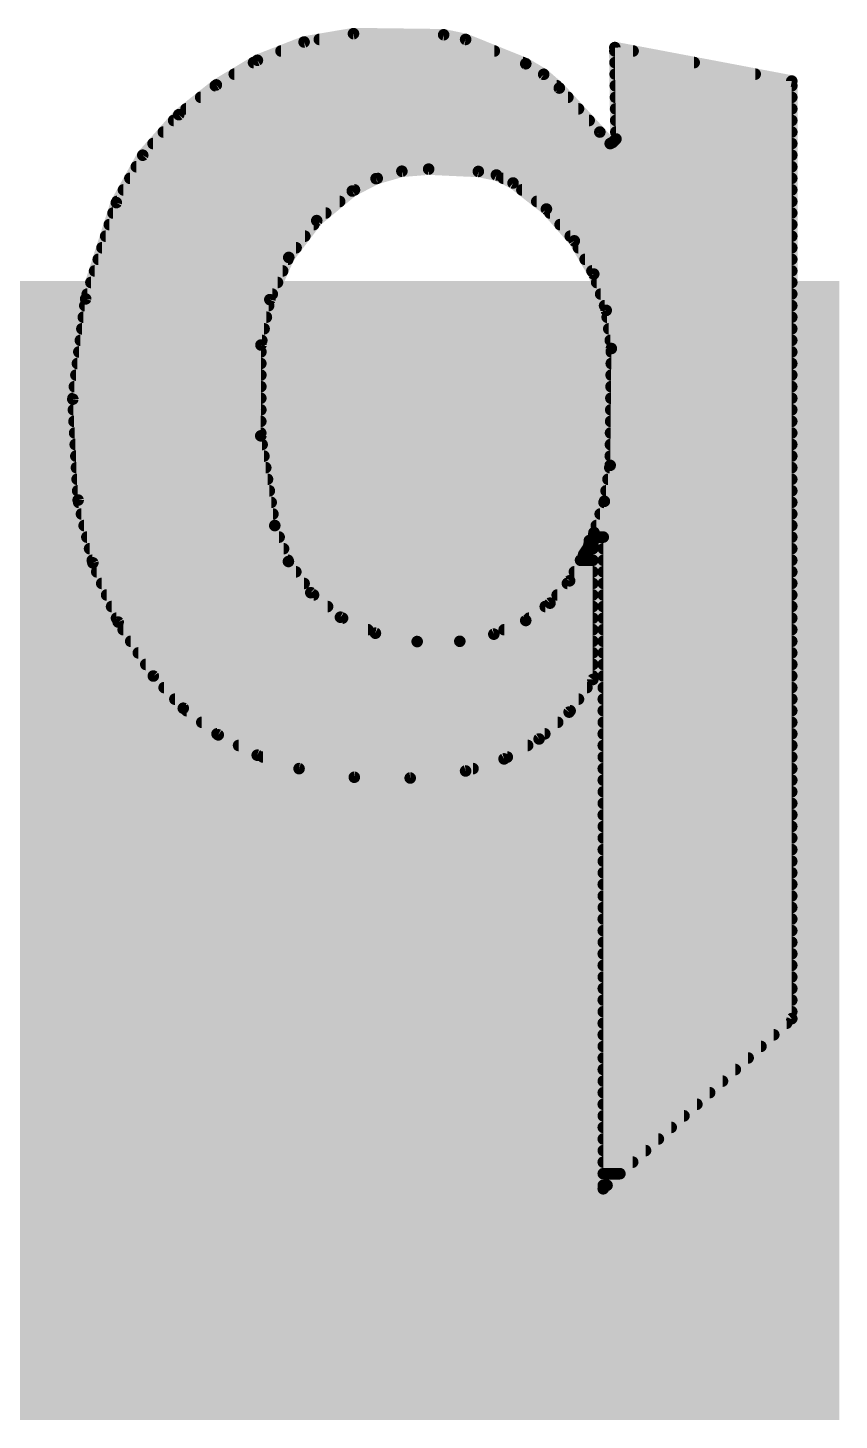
# Model space of a CAD drawing. Extents: x -90 to 26, y -1 to 33.
# Drawn here: x 19.018 to 20.8, y 13.48 to 16.535 of the extents above; entities that cross this region are included whole.
import ezdxf

# ---------------------------------------------------------------- set-up
doc = ezdxf.new("R2010")
doc.units = 0
doc.layers.add('1', color=12, linetype='CONTINUOUS')
doc.layers.add('22', color=40, linetype='CONTINUOUS')

# ---------------------------------------------------------------- blocks, each defined once
blk = doc.blocks.new('RECT')
blk.add_solid([(-0.5, -0.5), (0.5, -0.5), (-0.5, 0.5), (0.5, 0.5)])

msp = doc.modelspace()

# ---------------------------------------------------------------- linework, layer by layer
at = {"layer": '22', "const_width": 0.0254}
for points in [[(19.7333, 16.5227), (19.6248, 16.5043)], [(19.9314, 16.5202), (19.7333, 16.5227)], [(19.9796, 16.51), (19.9314, 16.5202)], [(19.6248, 16.5043), (19.5224, 16.4643)], [(19.6583, 16.51), (19.9796, 16.51)], [(20.1117, 16.4567), (19.9796, 16.51)], [(20.3073, 16.4922), (20.3098, 16.2916)], [(20.6959, 16.4186), (20.3073, 16.4922)], [(19.5224, 16.4643), (19.4322, 16.4102)], [(19.5139, 16.4592), (20.1055, 16.4592)], [(19.5743, 16.4846), (20.0426, 16.4846)], [(20.151, 16.4334), (20.1117, 16.4567)], [(20.3074, 16.4846), (20.3474, 16.4846)], [(20.3077, 16.4592), (20.4815, 16.4592)], [(19.4715, 16.4338), (20.1504, 16.4338)], [(20.1854, 16.4033), (20.151, 16.4334)], [(20.308, 16.4338), (20.6156, 16.4338)], [(19.4322, 16.4102), (19.3497, 16.3449)], [(19.4299, 16.4084), (20.1796, 16.4084)], [(20.2743, 16.3068), (20.1854, 16.4033)], [(20.3083, 16.4084), (20.6959, 16.4084)], [(20.6959, 14.3612), (20.6959, 16.4186)], [(19.3978, 16.383), (20.2041, 16.383)], [(20.3087, 16.383), (20.6959, 16.383)], [(19.3497, 16.3449), (19.2706, 16.2559)], [(19.3657, 16.3576), (20.2275, 16.3576)], [(20.309, 16.3576), (20.6959, 16.3576)], [(19.3158, 16.3068), (20.2743, 16.3068)], [(19.3384, 16.3322), (20.2509, 16.3322)], [(20.2971, 16.2814), (20.2743, 16.3068)], [(20.3093, 16.3322), (20.6959, 16.3322)], [(20.3096, 16.3068), (20.6959, 16.3068)], [(19.2932, 16.2814), (20.2971, 16.2814)], [(20.3022, 16.2839), (20.2971, 16.2814)], [(20.2971, 16.2814), (20.6959, 16.2814)], [(20.3098, 16.2916), (20.3022, 16.2839)], [(19.2706, 16.2559), (19.2126, 16.1519)], [(19.2707, 16.256), (20.6959, 16.256)], [(19.2565, 16.2306), (20.6959, 16.2306)], [(19.783, 16.2045), (19.8397, 16.2208)], [(19.8397, 16.2208), (19.8984, 16.2255)], [(19.8984, 16.2255), (20.0076, 16.2204)], [(20.0076, 16.2204), (20.0473, 16.2125)], [(20.0473, 16.2125), (20.0838, 16.195)], [(19.2423, 16.2052), (19.7855, 16.2052)], [(19.7307, 16.1773), (19.783, 16.2045)], [(20.0625, 16.2052), (20.6959, 16.2052)], [(20.0838, 16.195), (20.157, 16.1378)], [(19.2126, 16.1519), (19.1452, 15.9406)], [(19.214, 16.1544), (19.7031, 16.1544)], [(19.2282, 16.1798), (19.7355, 16.1798)], [(19.6526, 16.1124), (19.7307, 16.1773)], [(20.1033, 16.1798), (20.6959, 16.1798)], [(20.1358, 16.1544), (20.6959, 16.1544)], [(19.2053, 16.129), (19.6725, 16.129)], [(20.157, 16.1378), (20.2184, 16.068)], [(20.1648, 16.129), (20.6959, 16.129)], [(19.1972, 16.1036), (19.6459, 16.1036)], [(19.5912, 16.0316), (19.6526, 16.1124)], [(20.1871, 16.1036), (20.6959, 16.1036)], [(19.1891, 16.0782), (19.6266, 16.0782)], [(20.2094, 16.0782), (20.6959, 16.0782)], [(20.2184, 16.068), (20.261, 15.9952)], [(19.181, 16.0528), (19.6073, 16.0528)], [(19.5496, 15.939), (19.5912, 16.0316)], [(20.2273, 16.0528), (20.6959, 16.0528)], [(19.1648, 16.002), (19.5779, 16.002)], [(19.1729, 16.0274), (19.5893, 16.0274)], [(20.2421, 16.0274), (20.6959, 16.0274)], [(20.257, 16.002), (20.6959, 16.002)], [(19.1567, 15.9766), (19.5665, 15.9766)], [(20.261, 15.9952), (20.2884, 15.9154)], [(20.2674, 15.9766), (20.6959, 15.9766)], [(19.1452, 15.9406), (19.1169, 15.7206)], [(19.1486, 15.9512), (19.5551, 15.9512)], [(19.5301, 15.8394), (19.5496, 15.939)], [(20.2761, 15.9512), (20.6959, 15.9512)], [(19.1433, 15.9258), (19.5471, 15.9258)], [(20.2848, 15.9258), (20.6959, 15.9258)], [(20.2884, 15.9154), (20.2997, 15.8318)], [(19.14, 15.9004), (19.5421, 15.9004)], [(20.2904, 15.9004), (20.6959, 15.9004)], [(19.1335, 15.8496), (19.5321, 15.8496)], [(19.1368, 15.875), (19.5371, 15.875)], [(20.2939, 15.875), (20.6959, 15.875)], [(20.2973, 15.8496), (20.6959, 15.8496)], [(19.1302, 15.8242), (19.5301, 15.8242)], [(19.5298, 15.6401), (19.5301, 15.8394)], [(20.2997, 15.8318), (20.2971, 15.5753)], [(20.2996, 15.8242), (20.6959, 15.8242)], [(19.127, 15.7988), (19.53, 15.7988)], [(20.2994, 15.7988), (20.6959, 15.7988)], [(19.1237, 15.7734), (19.53, 15.7734)], [(20.2991, 15.7734), (20.6959, 15.7734)], [(19.1204, 15.748), (19.5299, 15.748)], [(20.2989, 15.748), (20.6959, 15.748)], [(19.1169, 15.7206), (19.1287, 15.4991)], [(19.1172, 15.7226), (19.5299, 15.7226)], [(19.1182, 15.6972), (19.5299, 15.6972)], [(20.2983, 15.6972), (20.6959, 15.6972)], [(20.2986, 15.7226), (20.6959, 15.7226)], [(19.1195, 15.6718), (19.5298, 15.6718)], [(20.2981, 15.6718), (20.6959, 15.6718)], [(19.1209, 15.6464), (19.5298, 15.6464)], [(19.5605, 15.4432), (19.5298, 15.6401)], [(20.2978, 15.6464), (20.6959, 15.6464)], [(19.1222, 15.621), (19.5328, 15.621)], [(20.2976, 15.621), (20.6959, 15.621)], [(19.1236, 15.5956), (19.5367, 15.5956)], [(19.1249, 15.5702), (19.5407, 15.5702)], [(20.2971, 15.5753), (20.2844, 15.4965)], [(20.2963, 15.5702), (20.6959, 15.5702)], [(20.2973, 15.5956), (20.6959, 15.5956)], [(19.1263, 15.5448), (19.5446, 15.5448)], [(20.2922, 15.5448), (20.6959, 15.5448)], [(19.1276, 15.5194), (19.5486, 15.5194)], [(20.2881, 15.5194), (20.6959, 15.5194)], [(19.1287, 15.4991), (19.161, 15.3615)], [(19.1299, 15.494), (19.5526, 15.494)], [(20.2844, 15.4965), (20.2616, 15.428)], [(20.2836, 15.494), (20.6959, 15.494)], [(19.1359, 15.4686), (19.5565, 15.4686)], [(20.2751, 15.4686), (20.6959, 15.4686)], [(19.1418, 15.4432), (19.5605, 15.4432)], [(19.1478, 15.4178), (19.5701, 15.4178)], [(19.5905, 15.3643), (19.5605, 15.4432)], [(20.2616, 15.428), (20.2611, 15.4243)], [(20.2611, 15.4243), (20.2625, 15.4208)], [(20.2625, 15.4208), (20.2655, 15.4184)], [(20.2655, 15.4184), (20.2692, 15.4178)], [(20.2667, 15.4432), (20.6959, 15.4432)], [(20.2692, 15.4178), (20.2819, 15.4178)], [(20.2692, 15.4178), (20.6959, 15.4178)], [(20.2819, 15.4178), (20.2819, 13.9878)], [(19.1537, 15.3924), (19.5798, 15.3924)], [(20.2438, 15.3873), (20.2387, 15.3797)], [(20.2494, 15.3954), (20.2438, 15.3873)], [(20.2473, 15.3924), (20.259, 15.3924)], [(20.2514, 15.4051), (20.2494, 15.3954)], [(20.259, 15.4026), (20.2514, 15.4102)], [(20.2514, 15.4102), (20.2514, 15.4051)], [(20.259, 15.1054), (20.259, 15.4026)], [(20.2819, 15.3924), (20.6959, 15.3924)], [(19.1597, 15.367), (19.5894, 15.367)], [(19.161, 15.3615), (19.2166, 15.2314)], [(19.6396, 15.2958), (19.5905, 15.3643)], [(20.2387, 15.3797), (20.208, 15.322)], [(20.232, 15.367), (20.259, 15.367)], [(20.2819, 15.367), (20.6959, 15.367)], [(19.1695, 15.3416), (19.6068, 15.3416)], [(20.2185, 15.3416), (20.259, 15.3416)], [(20.2819, 15.3416), (20.6959, 15.3416)], [(19.1804, 15.3162), (19.625, 15.3162)], [(19.7048, 15.2421), (19.6396, 15.2958)], [(20.208, 15.322), (20.1649, 15.2728)], [(20.203, 15.3162), (20.259, 15.3162)], [(20.2819, 15.3162), (20.6959, 15.3162)], [(19.1912, 15.2908), (19.6457, 15.2908)], [(19.2021, 15.2654), (19.6765, 15.2654)], [(20.1649, 15.2728), (20.1117, 15.2349)], [(20.1545, 15.2654), (20.259, 15.2654)], [(20.1807, 15.2908), (20.259, 15.2908)], [(20.2819, 15.2908), (20.6959, 15.2908)], [(20.2819, 15.2654), (20.6959, 15.2654)], [(19.2129, 15.24), (19.7094, 15.24)], [(19.7815, 15.207), (19.7048, 15.2421)], [(20.1117, 15.2349), (20.0416, 15.2049)], [(20.1189, 15.24), (20.259, 15.24)], [(20.2819, 15.24), (20.6959, 15.24)], [(19.2166, 15.2314), (19.2938, 15.113)], [(19.2276, 15.2146), (19.7649, 15.2146)], [(19.8733, 15.1886), (19.7815, 15.207)], [(20.0416, 15.2049), (19.9669, 15.1892)], [(20.0643, 15.2146), (20.259, 15.2146)], [(20.2819, 15.2146), (20.6959, 15.2146)], [(19.2441, 15.1892), (19.8703, 15.1892)], [(19.9669, 15.1892), (19.8733, 15.1886)], [(19.9669, 15.1892), (20.259, 15.1892)], [(20.2819, 15.1892), (20.6959, 15.1892)], [(19.2607, 15.1638), (20.259, 15.1638)], [(20.2819, 15.1638), (20.6959, 15.1638)], [(19.2772, 15.1384), (20.259, 15.1384)], [(19.2938, 15.113), (19.3596, 15.0423)], [(19.2938, 15.113), (20.259, 15.113)], [(20.2819, 15.1384), (20.6959, 15.1384)], [(20.2819, 15.113), (20.6959, 15.113)], [(19.3174, 15.0876), (20.2461, 15.0876)], [(20.207, 15.0338), (20.259, 15.1054)], [(20.2819, 15.0876), (20.6959, 15.0876)], [(19.3411, 15.0622), (20.2276, 15.0622)], [(20.2819, 15.0622), (20.6959, 15.0622)], [(19.3596, 15.0423), (19.4364, 14.9839)], [(19.3669, 15.0368), (20.2092, 15.0368)], [(20.141, 14.9748), (20.207, 15.0338)], [(20.2819, 15.0368), (20.6959, 15.0368)], [(19.4002, 15.0114), (20.1819, 15.0114)], [(20.2819, 15.0114), (20.6959, 15.0114)], [(19.4336, 14.986), (20.1535, 14.986)], [(19.4364, 14.9839), (19.522, 14.9393)], [(19.481, 14.9606), (20.1159, 14.9606)], [(20.0641, 14.9311), (20.141, 14.9748)], [(20.2819, 14.986), (20.6959, 14.986)], [(20.2819, 14.9606), (20.6959, 14.9606)], [(19.522, 14.9393), (19.6139, 14.9098)], [(19.5346, 14.9352), (20.0712, 14.9352)], [(19.9796, 14.9047), (20.0641, 14.9311)], [(20.2819, 14.9352), (20.6959, 14.9352)], [(19.6139, 14.9098), (19.7352, 14.8909)], [(19.6139, 14.9098), (19.9959, 14.9098)], [(19.8579, 14.8892), (19.9796, 14.9047)], [(20.2819, 14.9098), (20.6959, 14.9098)], [(19.7352, 14.8909), (19.8579, 14.8892)], [(20.2819, 14.8844), (20.6959, 14.8844)], [(20.2819, 14.859), (20.6959, 14.859)], [(20.2819, 14.8336), (20.6959, 14.8336)], [(20.2819, 14.8082), (20.6959, 14.8082)], [(20.2819, 14.7828), (20.6959, 14.7828)], [(20.2819, 14.7574), (20.6959, 14.7574)], [(20.2819, 14.732), (20.6959, 14.732)], [(20.2819, 14.7066), (20.6959, 14.7066)], [(20.2819, 14.6812), (20.6959, 14.6812)], [(20.2819, 14.6558), (20.6959, 14.6558)], [(20.2819, 14.6304), (20.6959, 14.6304)], [(20.2819, 14.605), (20.6959, 14.605)], [(20.2819, 14.5796), (20.6959, 14.5796)], [(20.2819, 14.5542), (20.6959, 14.5542)], [(20.2819, 14.5288), (20.6959, 14.5288)], [(20.2819, 14.5034), (20.6959, 14.5034)], [(20.2819, 14.478), (20.6959, 14.478)], [(20.2819, 14.4526), (20.6959, 14.4526)], [(20.2819, 14.4272), (20.6959, 14.4272)], [(20.2819, 14.4018), (20.6959, 14.4018)], [(20.2819, 14.3764), (20.6959, 14.3764)], [(20.2819, 13.9878), (20.6959, 14.3612)], [(20.2819, 14.351), (20.6846, 14.351)], [(20.2819, 14.3256), (20.6564, 14.3256)], [(20.2819, 14.3002), (20.6283, 14.3002)], [(20.2819, 14.2748), (20.6001, 14.2748)], [(20.2819, 14.2494), (20.5719, 14.2494)], [(20.2819, 14.224), (20.5438, 14.224)], [(20.2819, 14.1986), (20.5156, 14.1986)], [(20.2819, 14.1732), (20.4875, 14.1732)], [(20.2819, 14.1478), (20.4593, 14.1478)], [(20.2819, 14.1224), (20.4311, 14.1224)], [(20.2819, 14.097), (20.403, 14.097)], [(20.2819, 14.0716), (20.3748, 14.0716)], [(20.2819, 14.0462), (20.3466, 14.0462)], [(20.2819, 14.0208), (20.3185, 14.0208)], [(20.2819, 13.9954), (20.2903, 13.9954)]]:
    msp.add_lwpolyline(points, dxfattribs=at)
at = {"layer": '22', "const_width": 0.0127}
for points in [[(19.7334, 16.529, 1), (19.7332, 16.5164)], [(19.7344, 16.5164, 1), (19.7322, 16.529)], [(19.9327, 16.5264, 1), (19.9301, 16.514)], [(19.9313, 16.5139, 1), (19.9315, 16.5265)], [(19.6238, 16.5106, 1), (19.6259, 16.4981)], [(19.6272, 16.4984, 1), (19.6225, 16.5103)], [(19.6583, 16.5164, 1), (19.6583, 16.5037)], [(19.982, 16.5159, 1), (19.9772, 16.5041)], [(19.9783, 16.5038, 1), (19.9809, 16.5162)], [(19.9796, 16.5037, 1), (19.9796, 16.5164)], [(20.3136, 16.4923, 1), (20.301, 16.4921)], [(20.3085, 16.4984, 1), (20.3061, 16.486)], [(19.5139, 16.4656, 1), (19.5139, 16.4528)], [(19.5201, 16.4702, 1), (19.5247, 16.4584)], [(19.5257, 16.4589, 1), (19.5191, 16.4697)], [(19.5743, 16.491, 1), (19.5743, 16.4782)], [(20.0426, 16.4782, 1), (20.0426, 16.491)], [(20.1149, 16.4622, 1), (20.1085, 16.4512)], [(20.1055, 16.4528, 1), (20.1055, 16.4656)], [(20.1093, 16.4508, 1), (20.1141, 16.4626)], [(20.3074, 16.491, 1), (20.3074, 16.4782)], [(20.3077, 16.4656, 1), (20.3077, 16.4528)], [(20.3474, 16.4782, 1), (20.3474, 16.491)], [(20.4815, 16.4528, 1), (20.4815, 16.4656)], [(19.4715, 16.4402, 1), (19.4715, 16.4275)], [(20.1552, 16.4382, 1), (20.1469, 16.4287)], [(20.1478, 16.428, 1), (20.1543, 16.4389)], [(20.1504, 16.4275, 1), (20.1504, 16.4402)], [(20.308, 16.4402, 1), (20.308, 16.4275)], [(20.6156, 16.4275, 1), (20.6156, 16.4402)], [(19.4299, 16.4148, 1), (19.4299, 16.402)], [(19.4289, 16.4157, 1), (19.4354, 16.4048)], [(19.4361, 16.4052, 1), (19.4282, 16.4152)], [(20.1901, 16.4076, 1), (20.1807, 16.399)], [(20.1796, 16.402, 1), (20.1796, 16.4148)], [(20.1812, 16.3985, 1), (20.1896, 16.4081)], [(20.3083, 16.4148, 1), (20.3083, 16.402)], [(20.7023, 16.4186, 1), (20.6896, 16.4186)], [(20.6947, 16.4124, 1), (20.6971, 16.4248)], [(20.6959, 16.402, 1), (20.6959, 16.4148)], [(19.3978, 16.3894, 1), (19.3978, 16.3766)], [(20.2041, 16.3766, 1), (20.2041, 16.3894)], [(20.3087, 16.3894, 1), (20.3087, 16.3766)], [(20.6959, 16.3766, 1), (20.6959, 16.3894)], [(19.3458, 16.3499, 1), (19.3536, 16.3399)], [(19.3544, 16.3407, 1), (19.345, 16.3491)], [(19.3657, 16.364, 1), (19.3657, 16.3513)], [(20.2275, 16.3513, 1), (20.2275, 16.364)], [(20.309, 16.364, 1), (20.309, 16.3513)], [(20.6959, 16.3513, 1), (20.6959, 16.364)], [(19.3158, 16.3132, 1), (19.3158, 16.3004)], [(19.3384, 16.3386, 1), (19.3384, 16.3258)], [(20.2509, 16.3258, 1), (20.2509, 16.3386)], [(20.279, 16.311, 1), (20.2696, 16.3026)], [(20.2696, 16.3025, 1), (20.279, 16.3111)], [(20.2743, 16.3004, 1), (20.2743, 16.3132)], [(20.3093, 16.3386, 1), (20.3093, 16.3258)], [(20.3096, 16.3132, 1), (20.3096, 16.3004)], [(20.6959, 16.3258, 1), (20.6959, 16.3386)], [(20.6959, 16.3004, 1), (20.6959, 16.3132)], [(19.2932, 16.2878, 1), (19.2932, 16.2751)], [(20.2971, 16.2878, 1), (20.2971, 16.2751)], [(20.2943, 16.2871, 1), (20.2999, 16.2757)], [(20.2924, 16.2772, 1), (20.3018, 16.2856)], [(20.2977, 16.2884, 1), (20.3067, 16.2794)], [(20.2971, 16.2751, 1), (20.2971, 16.2878)], [(20.305, 16.2782, 1), (20.2994, 16.2896)], [(20.3035, 16.2915, 1), (20.3161, 16.2917)], [(20.3143, 16.2871, 1), (20.3053, 16.2961)], [(20.6959, 16.2751, 1), (20.6959, 16.2878)], [(19.2658, 16.2601, 1), (19.2753, 16.2517)], [(19.2707, 16.2624, 1), (19.2707, 16.2496)], [(19.2761, 16.2528, 1), (19.265, 16.259)], [(20.6959, 16.2496, 1), (20.6959, 16.2624)], [(19.2565, 16.237, 1), (19.2565, 16.2242)], [(19.8391, 16.2271, 1), (19.8402, 16.2144)], [(19.8414, 16.2147, 1), (19.8379, 16.2269)], [(19.8987, 16.2318, 1), (19.8981, 16.2192)], [(19.8989, 16.2192, 1), (19.8979, 16.2318)], [(20.0088, 16.2266, 1), (20.0064, 16.2142)], [(20.0073, 16.2141, 1), (20.0079, 16.2267)], [(20.05, 16.2182, 1), (20.0445, 16.2067)], [(20.046, 16.2062, 1), (20.0485, 16.2187)], [(20.6959, 16.2242, 1), (20.6959, 16.237)], [(19.2423, 16.2116, 1), (19.2423, 16.1989)], [(19.7812, 16.2106, 1), (19.7848, 16.1984)], [(19.7859, 16.1988, 1), (19.7801, 16.2101)], [(19.7855, 16.1989, 1), (19.7855, 16.2116)], [(20.0625, 16.2116, 1), (20.0625, 16.1989)], [(20.0877, 16.2, 1), (20.0799, 16.19)], [(20.0811, 16.1893, 1), (20.0865, 16.2007)], [(20.6959, 16.1989, 1), (20.6959, 16.2116)], [(19.2186, 16.15, 1), (19.2066, 16.1538)], [(19.214, 16.1608, 1), (19.214, 16.1481)], [(19.2282, 16.1862, 1), (19.2282, 16.1734)], [(19.7031, 16.1481, 1), (19.7031, 16.1608)], [(19.7278, 16.1829, 1), (19.7336, 16.1717)], [(19.7348, 16.1724, 1), (19.7266, 16.1822)], [(19.7355, 16.1734, 1), (19.7355, 16.1862)], [(20.1033, 16.1862, 1), (20.1033, 16.1734)], [(20.1358, 16.1608, 1), (20.1358, 16.1481)], [(20.6959, 16.1734, 1), (20.6959, 16.1862)], [(20.6959, 16.1481, 1), (20.6959, 16.1608)], [(19.2053, 16.1354, 1), (19.2053, 16.1227)], [(19.2071, 16.155, 1), (19.2181, 16.1488)], [(19.6725, 16.1227, 1), (19.6725, 16.1354)], [(20.1618, 16.142, 1), (20.1523, 16.1336)], [(20.1531, 16.1328, 1), (20.161, 16.1428)], [(20.1648, 16.1354, 1), (20.1648, 16.1227)], [(20.6959, 16.1227, 1), (20.6959, 16.1354)], [(19.1972, 16.11, 1), (19.1972, 16.0972)], [(19.6459, 16.0972, 1), (19.6459, 16.11)], [(19.6486, 16.1173, 1), (19.6567, 16.1076)], [(19.6577, 16.1086, 1), (19.6476, 16.1163)], [(20.1871, 16.11, 1), (20.1871, 16.0972)], [(20.6959, 16.0972, 1), (20.6959, 16.11)], [(19.1891, 16.0846, 1), (19.1891, 16.0719)], [(19.6266, 16.0719, 1), (19.6266, 16.0846)], [(20.2094, 16.0846, 1), (20.2094, 16.0719)], [(20.2239, 16.0712, 1), (20.2129, 16.0648)], [(20.2136, 16.0638, 1), (20.2232, 16.0722)], [(20.6959, 16.0719, 1), (20.6959, 16.0846)], [(19.181, 16.0592, 1), (19.181, 16.0465)], [(19.5861, 16.0355, 1), (19.5963, 16.0278)], [(19.597, 16.029, 1), (19.5854, 16.0342)], [(19.6073, 16.0465, 1), (19.6073, 16.0592)], [(20.2273, 16.0592, 1), (20.2273, 16.0465)], [(20.6959, 16.0465, 1), (20.6959, 16.0592)], [(19.1648, 16.0084, 1), (19.1648, 15.9957)], [(19.1729, 16.0338, 1), (19.1729, 16.021)], [(19.5779, 15.9957, 1), (19.5779, 16.0084)], [(19.5893, 16.021, 1), (19.5893, 16.0338)], [(20.2421, 16.0338, 1), (20.2421, 16.021)], [(20.257, 16.0084, 1), (20.257, 15.9957)], [(20.6959, 16.021, 1), (20.6959, 16.0338)], [(20.6959, 15.9957, 1), (20.6959, 16.0084)], [(19.1567, 15.983, 1), (19.1567, 15.9703)], [(19.5665, 15.9703, 1), (19.5665, 15.983)], [(20.267, 15.9972, 1), (20.255, 15.9931)], [(20.2555, 15.992, 1), (20.2665, 15.9984)], [(20.2674, 15.983, 1), (20.2674, 15.9703)], [(20.6959, 15.9703, 1), (20.6959, 15.983)], [(19.1515, 15.9398, 1), (19.1389, 15.9414)], [(19.1486, 15.9575, 1), (19.1486, 15.9449)], [(19.5559, 15.9378, 1), (19.5434, 15.9402)], [(19.5551, 15.9449, 1), (19.5551, 15.9575)], [(20.2761, 15.9575, 1), (20.2761, 15.9449)], [(20.6959, 15.9449, 1), (20.6959, 15.9575)], [(19.1433, 15.9322, 1), (19.1433, 15.9195)], [(19.1391, 15.9425, 1), (19.1512, 15.9387)], [(19.5439, 15.9416, 1), (19.5554, 15.9364)], [(19.5471, 15.9195, 1), (19.5471, 15.9322)], [(20.2848, 15.9322, 1), (20.2848, 15.9195)], [(20.2947, 15.9163, 1), (20.2821, 15.9146)], [(20.2824, 15.9133, 1), (20.2944, 15.9175)], [(20.6959, 15.9195, 1), (20.6959, 15.9322)], [(19.14, 15.9068, 1), (19.14, 15.8941)], [(19.5421, 15.8941, 1), (19.5421, 15.9068)], [(20.2904, 15.9068, 1), (20.2904, 15.8941)], [(20.6959, 15.8941, 1), (20.6959, 15.9068)], [(19.1335, 15.8559, 1), (19.1335, 15.8433)], [(19.1368, 15.8813, 1), (19.1368, 15.8687)], [(19.5321, 15.8433, 1), (19.5321, 15.8559)], [(19.5371, 15.8687, 1), (19.5371, 15.8813)], [(20.2939, 15.8813, 1), (20.2939, 15.8687)], [(20.2973, 15.8559, 1), (20.2973, 15.8433)], [(20.6959, 15.8687, 1), (20.6959, 15.8813)], [(20.6959, 15.8433, 1), (20.6959, 15.8559)], [(19.1302, 15.8306, 1), (19.1302, 15.8179)], [(19.5239, 15.8406, 1), (19.5363, 15.8382)], [(19.5364, 15.8394, 1), (19.5238, 15.8394)], [(19.5301, 15.8179, 1), (19.5301, 15.8306)], [(20.2996, 15.8306, 1), (20.2996, 15.8179)], [(20.306, 15.8317, 1), (20.2934, 15.8319)], [(20.2934, 15.831, 1), (20.306, 15.8326)], [(20.6959, 15.8179, 1), (20.6959, 15.8306)], [(19.127, 15.8051, 1), (19.127, 15.7925)], [(19.53, 15.7925, 1), (19.53, 15.8051)], [(20.2994, 15.8051, 1), (20.2994, 15.7925)], [(20.6959, 15.7925, 1), (20.6959, 15.8051)], [(19.1237, 15.7797, 1), (19.1237, 15.7671)], [(19.53, 15.7671, 1), (19.53, 15.7797)], [(20.2991, 15.7797, 1), (20.2991, 15.7671)], [(20.6959, 15.7671, 1), (20.6959, 15.7797)], [(19.1204, 15.7544, 1), (19.1204, 15.7417)], [(19.5299, 15.7417, 1), (19.5299, 15.7544)], [(20.2989, 15.7544, 1), (20.2989, 15.7417)], [(20.6959, 15.7417, 1), (20.6959, 15.7544)], [(19.1233, 15.7209, 1), (19.1106, 15.7203)], [(19.1106, 15.7214, 1), (19.1232, 15.7198)], [(19.1172, 15.7289, 1), (19.1172, 15.7163)], [(19.1182, 15.7035, 1), (19.1182, 15.6909)], [(19.5299, 15.7163, 1), (19.5299, 15.7289)], [(19.5299, 15.6909, 1), (19.5299, 15.7035)], [(20.2983, 15.7035, 1), (20.2983, 15.6909)], [(20.2986, 15.7289, 1), (20.2986, 15.7163)], [(20.6959, 15.7163, 1), (20.6959, 15.7289)], [(20.6959, 15.6909, 1), (20.6959, 15.7035)], [(19.1195, 15.6782, 1), (19.1195, 15.6655)], [(19.5298, 15.6655, 1), (19.5298, 15.6782)], [(20.2981, 15.6782, 1), (20.2981, 15.6655)], [(20.6959, 15.6655, 1), (20.6959, 15.6782)], [(19.1209, 15.6527, 1), (19.1209, 15.6401)], [(19.5234, 15.6401, 1), (19.5361, 15.6401)], [(19.536, 15.6411, 1), (19.5235, 15.6391)], [(19.5298, 15.6401, 1), (19.5298, 15.6527)], [(20.2978, 15.6527, 1), (20.2978, 15.6401)], [(20.6959, 15.6401, 1), (20.6959, 15.6527)], [(19.1222, 15.6273, 1), (19.1222, 15.6147)], [(19.5328, 15.6147, 1), (19.5328, 15.6273)], [(20.2976, 15.6273, 1), (20.2976, 15.6147)], [(20.6959, 15.6147, 1), (20.6959, 15.6273)], [(19.1236, 15.602, 1), (19.1236, 15.5893)], [(19.1249, 15.5766, 1), (19.1249, 15.5639)], [(19.5367, 15.5893, 1), (19.5367, 15.602)], [(19.5407, 15.5639, 1), (19.5407, 15.5766)], [(20.2963, 15.5766, 1), (20.2963, 15.5639)], [(20.3034, 15.5743, 1), (20.2908, 15.5763)], [(20.2973, 15.602, 1), (20.2973, 15.5893)], [(20.6959, 15.5893, 1), (20.6959, 15.602)], [(20.6959, 15.5639, 1), (20.6959, 15.5766)], [(19.1263, 15.5511, 1), (19.1263, 15.5385)], [(19.5446, 15.5385, 1), (19.5446, 15.5511)], [(20.2922, 15.5511, 1), (20.2922, 15.5385)], [(20.2908, 15.5754, 1), (20.3034, 15.5752)], [(20.6959, 15.5385, 1), (20.6959, 15.5511)], [(19.1276, 15.5258, 1), (19.1276, 15.5131)], [(19.5486, 15.5131, 1), (19.5486, 15.5258)], [(20.2881, 15.5258, 1), (20.2881, 15.5131)], [(20.6959, 15.5131, 1), (20.6959, 15.5258)], [(19.1349, 15.5006, 1), (19.1225, 15.4976)], [(19.1224, 15.4988, 1), (19.135, 15.4994)], [(19.1299, 15.5004, 1), (19.1299, 15.4877)], [(19.5526, 15.4877, 1), (19.5526, 15.5004)], [(20.2836, 15.5004, 1), (20.2836, 15.4877)], [(20.2781, 15.4975, 1), (20.2907, 15.4955)], [(20.2904, 15.4945, 1), (20.2784, 15.4985)], [(20.6959, 15.4877, 1), (20.6959, 15.5004)], [(19.1359, 15.4749, 1), (19.1359, 15.4623)], [(19.5565, 15.4623, 1), (19.5565, 15.4749)], [(20.2751, 15.4749, 1), (20.2751, 15.4623)], [(20.6959, 15.4623, 1), (20.6959, 15.4749)], [(19.1418, 15.4496, 1), (19.1418, 15.4369)], [(19.1478, 15.4242, 1), (19.1478, 15.4115)], [(19.5664, 15.4455, 1), (19.5546, 15.4409)], [(19.5542, 15.4422, 1), (19.5668, 15.4442)], [(19.5605, 15.4369, 1), (19.5605, 15.4496)], [(19.5701, 15.4115, 1), (19.5701, 15.4242)], [(20.267, 15.4266, 1), (20.2552, 15.4219)], [(20.2548, 15.4251, 1), (20.2674, 15.4234)], [(20.2679, 15.4272, 1), (20.2553, 15.4288)], [(20.2556, 15.43, 1), (20.2676, 15.426)], [(20.2665, 15.4257, 1), (20.2586, 15.4158)], [(20.2665, 15.4247, 1), (20.2645, 15.4121)], [(20.2667, 15.4496, 1), (20.2667, 15.4369)], [(20.2692, 15.4242, 1), (20.2692, 15.4115)], [(20.2692, 15.4242, 1), (20.2692, 15.4115)], [(20.2682, 15.4115, 1), (20.2702, 15.4241)], [(20.2883, 15.4178, 1), (20.2755, 15.4178)], [(20.2819, 15.4115, 1), (20.2819, 15.4242)], [(20.6959, 15.4369, 1), (20.6959, 15.4496)], [(20.6959, 15.4115, 1), (20.6959, 15.4242)], [(19.1537, 15.3987, 1), (19.1537, 15.3861)], [(19.5798, 15.3861, 1), (19.5798, 15.3987)], [(20.2491, 15.3838, 1), (20.2385, 15.3908)], [(20.2473, 15.3987, 1), (20.2473, 15.3861)], [(20.2432, 15.3967, 1), (20.2556, 15.3942)], [(20.2546, 15.3918, 1), (20.2442, 15.399)], [(20.2578, 15.4102, 1), (20.245, 15.4102)], [(20.245, 15.4051, 1), (20.2578, 15.4051)], [(20.2559, 15.4147, 1), (20.2469, 15.4057)], [(20.2576, 15.4038, 1), (20.2452, 15.4064)], [(20.2654, 15.4026, 1), (20.2526, 15.4026)], [(20.2545, 15.3981, 1), (20.2635, 15.4071)], [(20.2566, 15.4184, 1), (20.2684, 15.4231)], [(20.259, 15.3861, 1), (20.259, 15.3987)], [(20.2615, 15.4134, 1), (20.2694, 15.4234)], [(20.2819, 15.3987, 1), (20.2819, 15.3861)], [(20.6959, 15.3861, 1), (20.6959, 15.3987)], [(19.1597, 15.3734, 1), (19.1597, 15.3607)], [(19.1668, 15.3639, 1), (19.1552, 15.359)], [(19.1548, 15.36, 1), (19.1672, 15.3629)], [(19.5956, 15.368, 1), (19.5853, 15.3606)], [(19.5845, 15.3621, 1), (19.5964, 15.3666)], [(19.5894, 15.3607, 1), (19.5894, 15.3734)], [(20.232, 15.3734, 1), (20.232, 15.3607)], [(20.2334, 15.3832, 1), (20.244, 15.3762)], [(20.2443, 15.3767, 1), (20.2331, 15.3827)], [(20.2386, 15.3909, 1), (20.249, 15.3837)], [(20.259, 15.3607, 1), (20.259, 15.3734)], [(20.2819, 15.3734, 1), (20.2819, 15.3607)], [(20.6959, 15.3607, 1), (20.6959, 15.3734)], [(19.1695, 15.348, 1), (19.1695, 15.3353)], [(19.6068, 15.3353, 1), (19.6068, 15.348)], [(20.2185, 15.348, 1), (20.2185, 15.3353)], [(20.259, 15.3353, 1), (20.259, 15.348)], [(20.2819, 15.348, 1), (20.2819, 15.3353)], [(20.6959, 15.3353, 1), (20.6959, 15.348)], [(19.1804, 15.3225, 1), (19.1804, 15.3099)], [(19.625, 15.3099, 1), (19.625, 15.3225)], [(19.6437, 15.3007, 1), (19.6356, 15.2909)], [(20.203, 15.3225, 1), (20.203, 15.3099)], [(20.2024, 15.325, 1), (20.2136, 15.319)], [(20.2128, 15.3178, 1), (20.2033, 15.3262)], [(20.259, 15.3099, 1), (20.259, 15.3225)], [(20.2819, 15.3225, 1), (20.2819, 15.3099)], [(20.6959, 15.3099, 1), (20.6959, 15.3225)], [(19.1912, 15.2972, 1), (19.1912, 15.2845)], [(19.2021, 15.2718, 1), (19.2021, 15.2591)], [(19.6345, 15.2921, 1), (19.6448, 15.2995)], [(19.6457, 15.2845, 1), (19.6457, 15.2972)], [(19.6765, 15.2591, 1), (19.6765, 15.2718)], [(20.1545, 15.2718, 1), (20.1545, 15.2591)], [(20.1602, 15.277, 1), (20.1697, 15.2687)], [(20.1686, 15.2677, 1), (20.1612, 15.278)], [(20.1807, 15.2972, 1), (20.1807, 15.2845)], [(20.259, 15.2845, 1), (20.259, 15.2972)], [(20.259, 15.2591, 1), (20.259, 15.2718)], [(20.2819, 15.2972, 1), (20.2819, 15.2845)], [(20.2819, 15.2718, 1), (20.2819, 15.2591)], [(20.6959, 15.2845, 1), (20.6959, 15.2972)], [(20.6959, 15.2591, 1), (20.6959, 15.2718)], [(19.2129, 15.2463, 1), (19.2129, 15.2337)], [(19.7074, 15.2479, 1), (19.7021, 15.2363)], [(19.7007, 15.2372, 1), (19.7088, 15.247)], [(19.7094, 15.2337, 1), (19.7094, 15.2463)], [(20.1142, 15.2291, 1), (20.1092, 15.2407)], [(20.1189, 15.2463, 1), (20.1189, 15.2337)], [(20.259, 15.2337, 1), (20.259, 15.2463)], [(20.2819, 15.2463, 1), (20.2819, 15.2337)], [(20.6959, 15.2337, 1), (20.6959, 15.2463)], [(19.2219, 15.2349, 1), (19.2113, 15.228)], [(19.2108, 15.229, 1), (19.2224, 15.2339)], [(19.2276, 15.221, 1), (19.2276, 15.2083)], [(19.7649, 15.2083, 1), (19.7649, 15.221)], [(19.7827, 15.2132, 1), (19.7803, 15.2008)], [(19.7789, 15.2012, 1), (19.7841, 15.2128)], [(20.0391, 15.2107, 1), (20.0441, 15.199)], [(20.0429, 15.1987, 1), (20.0403, 15.2111)], [(20.0643, 15.221, 1), (20.0643, 15.2083)], [(20.108, 15.2401, 1), (20.1154, 15.2297)], [(20.259, 15.2083, 1), (20.259, 15.221)], [(20.2819, 15.221, 1), (20.2819, 15.2083)], [(20.6959, 15.2083, 1), (20.6959, 15.221)], [(19.2441, 15.1956, 1), (19.2441, 15.1829)], [(19.8732, 15.195, 1), (19.8733, 15.1823)], [(19.8703, 15.1829, 1), (19.8703, 15.1956)], [(19.872, 15.1824, 1), (19.8745, 15.1948)], [(19.9669, 15.1956, 1), (19.9669, 15.1829)], [(19.9656, 15.1954, 1), (19.9682, 15.183)], [(19.9669, 15.1829, 1), (19.9669, 15.1955)], [(20.259, 15.1829, 1), (20.259, 15.1956)], [(20.2819, 15.1956, 1), (20.2819, 15.1829)], [(20.6959, 15.1829, 1), (20.6959, 15.1956)], [(19.2607, 15.1701, 1), (19.2607, 15.1575)], [(20.259, 15.1575, 1), (20.259, 15.1701)], [(20.2819, 15.1701, 1), (20.2819, 15.1575)], [(20.6959, 15.1575, 1), (20.6959, 15.1701)], [(19.2772, 15.1448, 1), (19.2772, 15.1321)], [(19.2938, 15.1194, 1), (19.2938, 15.1067)], [(19.2984, 15.1173, 1), (19.2892, 15.1087)], [(20.259, 15.1321, 1), (20.259, 15.1448)], [(20.259, 15.1067, 1), (20.259, 15.1194)], [(20.2819, 15.1448, 1), (20.2819, 15.1321)], [(20.2819, 15.1194, 1), (20.2819, 15.1067)], [(20.6959, 15.1321, 1), (20.6959, 15.1448)], [(20.6959, 15.1067, 1), (20.6959, 15.1194)], [(19.2885, 15.1095, 1), (19.2991, 15.1165)], [(19.3174, 15.0939, 1), (19.3174, 15.0813)], [(20.2461, 15.0813, 1), (20.2461, 15.0939)], [(20.2526, 15.1054, 1), (20.2654, 15.1054)], [(20.2641, 15.1017, 1), (20.2539, 15.1091)], [(20.2819, 15.0939, 1), (20.2819, 15.0813)], [(20.6959, 15.0813, 1), (20.6959, 15.0939)], [(19.3411, 15.0686, 1), (19.3411, 15.0559)], [(20.2276, 15.0559, 1), (20.2276, 15.0686)], [(20.2819, 15.0686, 1), (20.2819, 15.0559)], [(20.6959, 15.0559, 1), (20.6959, 15.0686)], [(19.3634, 15.0474, 1), (19.3557, 15.0373)], [(19.3549, 15.038, 1), (19.3642, 15.0467)], [(19.3669, 15.0432, 1), (19.3669, 15.0305)], [(20.2018, 15.0375, 1), (20.2121, 15.0301)], [(20.2112, 15.0291, 1), (20.2027, 15.0385)], [(20.2092, 15.0305, 1), (20.2092, 15.0432)], [(20.2819, 15.0432, 1), (20.2819, 15.0305)], [(20.6959, 15.0305, 1), (20.6959, 15.0432)], [(19.4002, 15.0177, 1), (19.4002, 15.0051)], [(20.1819, 15.0051, 1), (20.1819, 15.0177)], [(20.2819, 15.0177, 1), (20.2819, 15.0051)], [(20.6959, 15.0051, 1), (20.6959, 15.0177)], [(19.4336, 14.9924, 1), (19.4336, 14.9797)], [(19.4393, 14.9895, 1), (19.4334, 14.9782)], [(19.4325, 14.9788, 1), (19.4402, 14.9889)], [(19.481, 14.967, 1), (19.481, 14.9543)], [(20.1159, 14.9543, 1), (20.1159, 14.967)], [(20.1368, 14.9796, 1), (20.1452, 14.9701)], [(20.1441, 14.9693, 1), (20.1379, 14.9804)], [(20.1535, 14.9797, 1), (20.1535, 14.9924)], [(20.2819, 14.9924, 1), (20.2819, 14.9797)], [(20.2819, 14.967, 1), (20.2819, 14.9543)], [(20.6959, 14.9797, 1), (20.6959, 14.9924)], [(20.6959, 14.9543, 1), (20.6959, 14.967)], [(19.5239, 14.9453, 1), (19.52, 14.9332)], [(19.519, 14.9336, 1), (19.5249, 14.9449)], [(19.5346, 14.9415, 1), (19.5346, 14.9289)], [(20.0609, 14.9367, 1), (20.0672, 14.9256)], [(20.0659, 14.9251, 1), (20.0622, 14.9372)], [(20.0712, 14.9289, 1), (20.0712, 14.9415)], [(20.2819, 14.9415, 1), (20.2819, 14.9289)], [(20.6959, 14.9289, 1), (20.6959, 14.9415)], [(19.6149, 14.9161, 1), (19.6129, 14.9035)], [(19.6139, 14.9162, 1), (19.6139, 14.9035)], [(19.612, 14.9038, 1), (19.6158, 14.9158)], [(19.9777, 14.9108, 1), (19.9815, 14.8986)], [(19.9804, 14.8984, 1), (19.9788, 14.911)], [(19.9959, 14.9035, 1), (19.9959, 14.9162)], [(20.2819, 14.9162, 1), (20.2819, 14.9035)], [(20.6959, 14.9035, 1), (20.6959, 14.9162)], [(19.7352, 14.8972, 1), (19.7351, 14.8845)], [(19.7342, 14.8846, 1), (19.7361, 14.8972)], [(19.8571, 14.8955, 1), (19.8587, 14.8829)], [(19.8578, 14.8828, 1), (19.858, 14.8955)], [(20.2819, 14.8908, 1), (20.2819, 14.8781)], [(20.6959, 14.8781, 1), (20.6959, 14.8908)], [(20.2819, 14.8653, 1), (20.2819, 14.8527)], [(20.6959, 14.8527, 1), (20.6959, 14.8653)], [(20.2819, 14.8399, 1), (20.2819, 14.8273)], [(20.2819, 14.8146, 1), (20.2819, 14.8019)], [(20.6959, 14.8273, 1), (20.6959, 14.8399)], [(20.6959, 14.8019, 1), (20.6959, 14.8146)], [(20.2819, 14.7891, 1), (20.2819, 14.7765)], [(20.6959, 14.7765, 1), (20.6959, 14.7891)], [(20.2819, 14.7637, 1), (20.2819, 14.7511)], [(20.6959, 14.7511, 1), (20.6959, 14.7637)], [(20.2819, 14.7384, 1), (20.2819, 14.7257)], [(20.6959, 14.7257, 1), (20.6959, 14.7384)], [(20.2819, 14.7129, 1), (20.2819, 14.7003)], [(20.6959, 14.7003, 1), (20.6959, 14.7129)], [(20.2819, 14.6875, 1), (20.2819, 14.6749)], [(20.2819, 14.6622, 1), (20.2819, 14.6495)], [(20.6959, 14.6749, 1), (20.6959, 14.6875)], [(20.6959, 14.6495, 1), (20.6959, 14.6622)], [(20.2819, 14.6367, 1), (20.2819, 14.6241)], [(20.6959, 14.6241, 1), (20.6959, 14.6367)], [(20.2819, 14.6113, 1), (20.2819, 14.5987)], [(20.6959, 14.5987, 1), (20.6959, 14.6113)], [(20.2819, 14.586, 1), (20.2819, 14.5733)], [(20.6959, 14.5733, 1), (20.6959, 14.586)], [(20.2819, 14.5606, 1), (20.2819, 14.5479)], [(20.6959, 14.5479, 1), (20.6959, 14.5606)], [(20.2819, 14.5351, 1), (20.2819, 14.5225)], [(20.2819, 14.5098, 1), (20.2819, 14.4971)], [(20.6959, 14.5225, 1), (20.6959, 14.5351)], [(20.6959, 14.4971, 1), (20.6959, 14.5098)], [(20.2819, 14.4844, 1), (20.2819, 14.4717)], [(20.6959, 14.4717, 1), (20.6959, 14.4844)], [(20.2819, 14.4589, 1), (20.2819, 14.4463)], [(20.6959, 14.4463, 1), (20.6959, 14.4589)], [(20.2819, 14.4336, 1), (20.2819, 14.4209)], [(20.6959, 14.4209, 1), (20.6959, 14.4336)], [(20.2819, 14.4082, 1), (20.2819, 14.3955)], [(20.6959, 14.3955, 1), (20.6959, 14.4082)], [(20.2819, 14.3827, 1), (20.2819, 14.3701)], [(20.2819, 14.3574, 1), (20.2819, 14.3447)], [(20.6846, 14.3447, 1), (20.6846, 14.3574)], [(20.6896, 14.3612, 1), (20.7023, 14.3612)], [(20.7002, 14.3565, 1), (20.6916, 14.3659)], [(20.6959, 14.3701, 1), (20.6959, 14.3827)], [(20.2819, 14.332, 1), (20.2819, 14.3193)], [(20.6564, 14.3193, 1), (20.6564, 14.332)], [(20.2819, 14.3065, 1), (20.2819, 14.2939)], [(20.6283, 14.2939, 1), (20.6283, 14.3065)], [(20.2819, 14.2812, 1), (20.2819, 14.2685)], [(20.6001, 14.2685, 1), (20.6001, 14.2812)], [(20.2819, 14.2558, 1), (20.2819, 14.2431)], [(20.5719, 14.2431, 1), (20.5719, 14.2558)], [(20.2819, 14.2303, 1), (20.2819, 14.2177)], [(20.2819, 14.205, 1), (20.2819, 14.1923)], [(20.5156, 14.1923, 1), (20.5156, 14.205)], [(20.5438, 14.2177, 1), (20.5438, 14.2303)], [(20.2819, 14.1796, 1), (20.2819, 14.1669)], [(20.4875, 14.1669, 1), (20.4875, 14.1796)], [(20.2819, 14.1541, 1), (20.2819, 14.1415)], [(20.4593, 14.1415, 1), (20.4593, 14.1541)], [(20.2819, 14.1288, 1), (20.2819, 14.1161)], [(20.4311, 14.1161, 1), (20.4311, 14.1288)], [(20.2819, 14.1034, 1), (20.2819, 14.0907)], [(20.403, 14.0907, 1), (20.403, 14.1034)], [(20.2819, 14.0779, 1), (20.2819, 14.0653)], [(20.2819, 14.0526, 1), (20.2819, 14.0399)], [(20.3466, 14.0399, 1), (20.3466, 14.0526)], [(20.3748, 14.0653, 1), (20.3748, 14.0779)], [(20.2819, 14.0272, 1), (20.2819, 14.0145)], [(20.3185, 14.0145, 1), (20.3185, 14.0272)], [(20.2755, 13.9878, 1), (20.2883, 13.9878)], [(20.2819, 14.0017, 1), (20.2819, 13.9891)], [(20.2776, 13.9925, 1), (20.2862, 13.9831)], [(20.2903, 13.9891, 1), (20.2903, 14.0017)]]:
    msp.add_lwpolyline(points, format="xyb", dxfattribs=at)

# ---------------------------------------------------------------- block references
at = {"layer": '1', "xscale": 2, "yscale": 2.5}
msp.add_blockref('RECT', (19.8, 14.73), dxfattribs=at)

doc.saveas('drawing.dxf')
